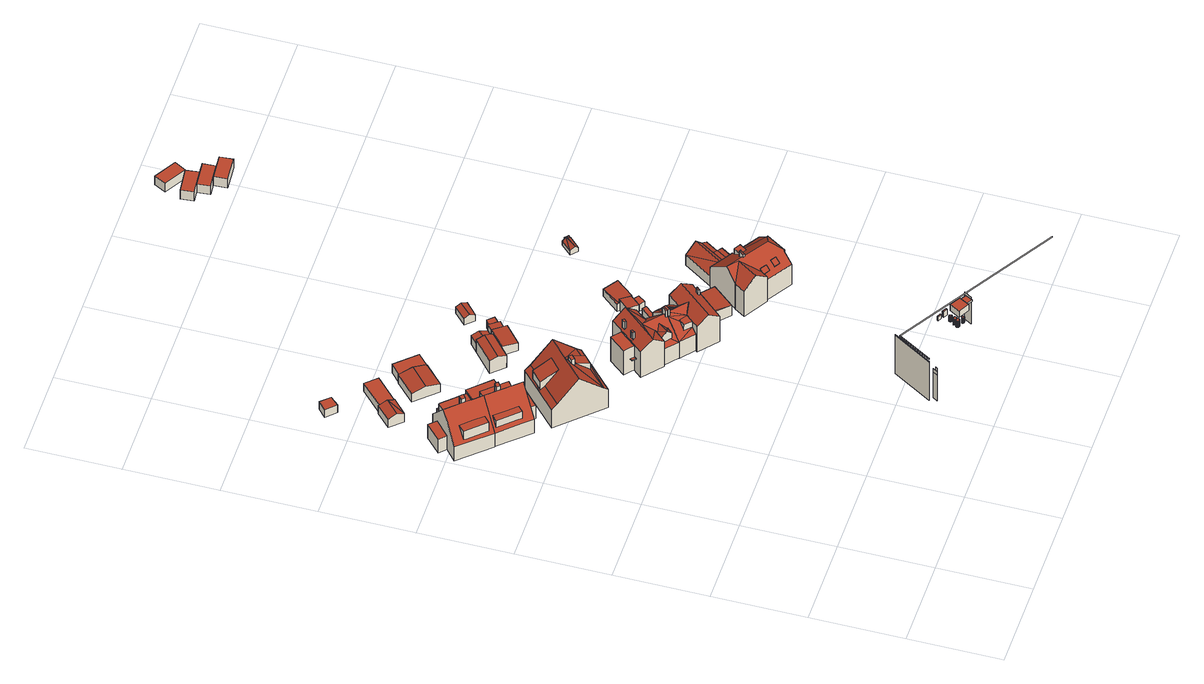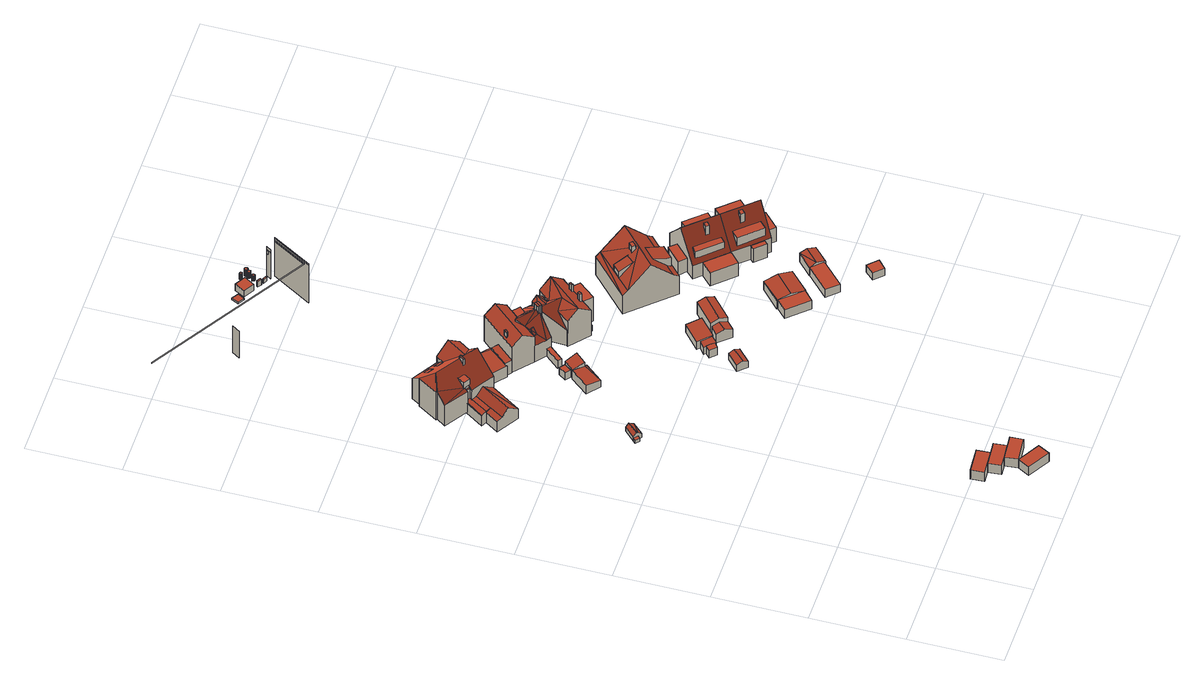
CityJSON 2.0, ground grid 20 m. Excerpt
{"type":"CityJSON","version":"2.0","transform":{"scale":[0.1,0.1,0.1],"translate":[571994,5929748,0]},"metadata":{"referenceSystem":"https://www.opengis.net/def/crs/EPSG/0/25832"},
"CityObjects":{
"building1":{"type":"Building","attributes":{"Grundfläche 2D":"99.806809","Grundhöhe NN":"0.826"},"children":["building1-1"],"geometry":[{"type":"Solid","lod":"3","boundaries":[[[[0,1,2,3,4]],[[5,6,7,8,9,10,11]],[[12,13,14,15,16,17],[18,0,4,3,19,20]],[[21,22,23,17,16],[24,25,26,6,5,11,10,27,28]],[[29,30,31,32]],[[33,34,35,36]],[[19,3,2]],[[1,0,18]],[[18,20,19,2,1]],[[27,10,9]],[[7,6,26]],[[9,8,7,26,25,24,28,27]],[[37,21,16,15,38,39]],[[34,40,41,23,22,21,37,42,35]],[[32,43,44,13,12,17,23,41,45,29]],[[15,14,13,44,38]],[[30,29,45,46]],[[31,30,46,47]],[[32,31,47,43]],[[36,35,42,48]],[[33,36,48,49]],[[34,33,49,40]],[[37,39,38,44,43,47,46,45,41,40,49,48,42]]]],"semantics":{"surfaces":[{"type":"RoofSurface"},{"type":"WallSurface"},{"type":"GroundSurface"}],"values":[[0,0,0,0,0,0,1,1,1,1,1,1,1,1,1,1,1,1,1,1,1,1,2]]}}]},
"building1-1":{"type":"BuildingInstallation","parents":["building1"],"geometry":[{"type":"MultiSurface","lod":"3","boundaries":[[[50,51,52,53]],[[53,52,54,55]],[[50,53,55,56]],[[51,50,56,57]],[[52,51,57,54]]],"semantics":{"surfaces":[{"type":"RoofSurface"},{"type":"WallSurface"}],"values":[0,1,1,1,1]}}]},
"building2":{"type":"Building","attributes":{"Grundfläche 2D":"112.976359","Grundhöhe NN":"0.881"},"children":["building2-1"],"geometry":[{"type":"Solid","lod":"3","boundaries":[[[[58,59,60,61,62]],[[63,64,65,66,67,68]],[[16,15,69,70,71,72],[73,74,58,62,61,75]],[[76,77,21,16,72],[78,79,80,64,63,68,67,81]],[[82,83,84,85]],[[86,87,88,77]],[[61,60,75]],[[59,58,74]],[[75,60,59,74,73]],[[67,66,81]],[[80,65,64]],[[80,79,78,81,66,65]],[[70,69,15,89,90]],[[85,91,92,76,72,71,70,90,93,82]],[[88,21,77,76,92,94,77]],[[15,16,21,88,95,96,89]],[[83,82,93,97]],[[84,83,97,98]],[[85,84,98,91]],[[86,77,94,99]],[[87,86,99,100]],[[88,87,100,95]],[[95,100,99,94,92,91,98,97,93,90,89,96]]]],"semantics":{"surfaces":[{"type":"RoofSurface"},{"type":"WallSurface"},{"type":"GroundSurface"}],"values":[[0,0,0,0,0,0,1,1,1,1,1,1,1,1,1,1,1,1,1,1,1,1,2]]}}]},
"building2-1":{"type":"BuildingInstallation","parents":["building2"],"geometry":[{"type":"MultiSurface","lod":"3","boundaries":[[[101,102,103,104]],[[104,103,105,106]],[[101,104,106,107]],[[102,101,107,108]],[[103,102,108,105]]],"semantics":{"surfaces":[{"type":"RoofSurface"},{"type":"WallSurface"}],"values":[0,1,1,1,1]}}]},
"building3":{"type":"Building","attributes":{"Grundfläche 2D":"6.714839","Grundhöhe NN":"0.057"},"geometry":[{"type":"Solid","lod":"3","boundaries":[[[[109,110,111,112]],[[113,114,112,111]],[[114,115,109,112]],[[115,116,110,109]],[[116,113,111,110]],[[116,115,114,113]]]],"semantics":{"surfaces":[{"type":"RoofSurface"},{"type":"WallSurface"},{"type":"GroundSurface"}],"values":[[0,1,1,1,1,2]]}}]},
"building4":{"type":"Building","attributes":{"Grundfläche 2D":"37.146139","Grundhöhe NN":"0.325"},"geometry":[{"type":"Solid","lod":"3","boundaries":[[[[117,118,119,120,121]],[[118,117,122]],[[123,118,122,124]],[[125,126,127,128]],[[121,120,129,130]],[[122,117,121,130,131]],[[124,122,131,132]],[[133,129,120,119,118,123,124,132,134,126,125]],[[127,126,134,135]],[[128,127,135,136]],[[125,128,136,133]],[[133,136,135,134,132,131,130,129]]]],"semantics":{"surfaces":[{"type":"RoofSurface"},{"type":"WallSurface"},{"type":"GroundSurface"}],"values":[[0,0,0,0,1,1,1,1,1,1,1,2]]}}]},
"building5":{"type":"Building","attributes":{"Grundfläche 2D":"512.091649","Grundhöhe NN":"1.151"},"children":["building5-1","building5-2","building5-3","building5-4","building5-5","building5-6","building5-7","building5-8"],"geometry":[{"type":"MultiSurface","lod":"3","boundaries":[[[137,138,139,140]],[[138,137,141,142]],[[143,144,145,146,147,148]],[[149,150,151,152]],[[150,149,153,154]],[[155,156,157,158]],[[158,159,160,155]],[[161,162,163,164]]],"semantics":{"surfaces":[{"type":"WallSurface"}],"values":[0,0,0,0,0,0,0,0]}}]},
"building5-1":{"type":"BuildingInstallation","parents":["building5"],"geometry":[{"type":"MultiSurface","lod":"3","boundaries":[[[165,166,167,168,169,170,171,172,173,174,175,176,177,178,179,180,181,182,183,184,185,186,187,188,189,190]],[[191,192,184,183]],[[193,194,181,180]],[[194,195,182,181]],[[195,191,183,182]],[[192,196,185,184]],[[196,197,186,185]],[[197,198,187,186]],[[198,199,188,187]],[[199,200,189,188]],[[200,201,190,189]],[[201,202,165,190]],[[202,203,166,165]],[[203,204,167,166]],[[204,205,168,167]],[[205,206,169,168]],[[206,207,170,169]],[[207,208,171,170]],[[208,209,172,171]],[[209,210,173,172]],[[210,211,174,173]],[[211,212,175,174]],[[212,213,176,175]],[[213,214,177,176]],[[214,215,178,177]],[[215,216,179,178]],[[216,193,180,179]]],"semantics":{"surfaces":[{"type":"RoofSurface"},{"type":"WallSurface"}],"values":[0,1,1,1,1,1,1,1,1,1,1,1,1,1,1,1,1,1,1,1,1,1,1,1,1,1,1]}}]},
"building5-2":{"type":"BuildingInstallation","parents":["building5"],"geometry":[{"type":"MultiSurface","lod":"3","boundaries":[[[217,218,219,220,221,222,223,224,225,226,227,228,229,230,231,232,233,234,235,236,237,238,239,240,241,242]],[[243,244,230,229]],[[244,245,231,230]],[[245,246,232,231]],[[247,243,229,228]],[[246,248,233,232]],[[248,249,234,233]],[[249,250,235,234]],[[250,251,236,235]],[[251,252,237,236]],[[252,253,238,237]],[[253,254,239,238]],[[254,255,240,239]],[[255,256,241,240]],[[256,257,242,241]],[[257,258,217,242]],[[258,259,218,217]],[[259,260,219,218]],[[260,261,220,219]],[[261,262,221,220]],[[262,263,222,221]],[[263,264,223,222]],[[264,265,224,223]],[[265,266,225,224]],[[266,267,226,225]],[[267,268,227,226]],[[268,247,228,227]]],"semantics":{"surfaces":[{"type":"RoofSurface"},{"type":"WallSurface"}],"values":[0,1,1,1,1,1,1,1,1,1,1,1,1,1,1,1,1,1,1,1,1,1,1,1,1,1,1]}}]},
"building5-3":{"type":"BuildingInstallation","parents":["building5"],"geometry":[{"type":"MultiSurface","lod":"3","boundaries":[[[269,270,271,272,273,274,275,276,277,278,279,280,281,282,283,284,285,286,287]],[[288,289,287,286]],[[290,291,284,283]],[[291,292,285,284]],[[292,288,286,285]],[[289,293,269,287]],[[293,294,270,269]],[[294,295,271,270]],[[295,296,272,271]],[[296,297,273,272]],[[297,298,274,273]],[[298,299,275,274]],[[299,300,276,275]],[[300,301,277,276]],[[301,302,278,277]],[[302,303,279,278]],[[303,304,280,279]],[[304,305,281,280]],[[305,306,282,281]],[[306,290,283,282]]],"semantics":{"surfaces":[{"type":"RoofSurface"},{"type":"WallSurface"}],"values":[0,1,1,1,1,1,1,1,1,1,1,1,1,1,1,1,1,1,1,1]}}]},
"building5-4":{"type":"BuildingInstallation","parents":["building5"],"geometry":[{"type":"MultiSurface","lod":"3","boundaries":[[[307,308,309,310,311,312,313,314,315,316,317,318,319,320,321,322,323,324,325,326,327,328,329]],[[330,331,310,309]],[[331,332,311,310]],[[333,330,309,308]],[[332,334,312,311]],[[334,335,313,312]],[[335,336,314,313]],[[336,337,315,314]],[[337,338,316,315]],[[339,340,318,317]],[[338,339,317,316]],[[340,341,319,318]],[[341,342,320,319]],[[342,343,321,320]],[[343,344,322,321]],[[344,345,323,322]],[[345,346,324,323]],[[346,347,325,324]],[[347,348,326,325]],[[348,349,327,326]],[[349,350,328,327]],[[350,351,329,328]],[[351,352,307,329]],[[352,333,308,307]]],"semantics":{"surfaces":[{"type":"RoofSurface"},{"type":"WallSurface"}],"values":[0,1,1,1,1,1,1,1,1,1,1,1,1,1,1,1,1,1,1,1,1,1,1,1]}}]},
"building5-5":{"type":"BuildingInstallation","parents":["building5"],"geometry":[{"type":"MultiSurface","lod":"3","boundaries":[[[353,354,355,356]],[[355,354,357,358]],[[356,355,358,359]],[[360,353,356,359]],[[354,353,360,357]]],"semantics":{"surfaces":[{"type":"RoofSurface"},{"type":"WallSurface"}],"values":[0,1,1,1,1]}}]},
"building5-6":{"type":"BuildingInstallation","parents":["building5"],"geometry":[{"type":"MultiSurface","lod":"3","boundaries":[[[361,362,363,364]],[[365,362,361,366]],[[363,362,365,367]],[[364,363,367,368]],[[361,364,368,366]]],"semantics":{"surfaces":[{"type":"RoofSurface"},{"type":"WallSurface"}],"values":[0,1,1,1,1]}}]},
"building5-7":{"type":"BuildingInstallation","parents":["building5"],"geometry":[{"type":"MultiSurface","lod":"3","boundaries":[[[369,370,371,372]],[[370,369,373,374]],[[374,375,371,370]],[[375,376,372,371]],[[376,373,369,372]]],"semantics":{"surfaces":[{"type":"RoofSurface"},{"type":"WallSurface"}],"values":[0,1,1,1,1]}}]},
"building5-8":{"type":"BuildingInstallation","parents":["building5"],"geometry":[{"type":"MultiSurface","lod":"3","boundaries":[[[377,378,379,380]],[[381,382,378,377]],[[382,383,379,378]],[[380,379,383,384]],[[384,381,377,380]]],"semantics":{"surfaces":[{"type":"RoofSurface"},{"type":"WallSurface"}],"values":[0,1,1,1,1]}}]},
"building6":{"type":"Building","attributes":{"Grundfläche 2D":"146.552649","Grundhöhe NN":"0.390"},"children":["building6-1","building6-2"],"geometry":[{"type":"Solid","lod":"3","boundaries":[[[[385,386,387,388,389,390,391]],[[392,393,394,395,396,397]],[[396,395,398,399,400,401,402]],[[386,385,391,393,392,403,404,405,401,400,406]],[[407,408,404,403,409]],[[410,411,409]],[[408,407,409,411,404]],[[405,404,411]],[[412,410,409]],[[391,390,394,393]],[[399,398,389,388,387,386,406,400]],[[394,390,389,398,395]],[[412,409,403,392,397,413,414]],[[410,412,414,415]],[[402,401,405,411,410,415,416]],[[397,396,402,416,413]],[[416,415,414,413]]]],"semantics":{"surfaces":[{"type":"RoofSurface"},{"type":"WallSurface"},{"type":"GroundSurface"}],"values":[[0,0,0,0,0,0,0,0,0,1,1,1,1,1,1,1,2]]}}]},
"building6-1":{"type":"BuildingInstallation","parents":["building6"],"geometry":[{"type":"MultiSurface","lod":"3","boundaries":[[[417,418,419,420,421]],[[422,419,418,423,408]],[[407,424,420,419,422]],[[424,425,426,417,421,420]],[[426,423,418,417]]],"semantics":{"surfaces":[{"type":"RoofSurface"},{"type":"WallSurface"}],"values":[0,1,1,1,1]}}]},
"building6-2":{"type":"BuildingInstallation","parents":["building6"],"geometry":[{"type":"MultiSurface","lod":"3","boundaries":[[[427,428,429,430,431,432]],[[430,433,431]],[[428,434,429]],[[430,429,434,433]]],"semantics":{"surfaces":[{"type":"RoofSurface"},{"type":"WallSurface"}],"values":[0,1,1,1]}}]},
"building7":{"type":"Building","attributes":{"Grundfläche 2D":"54.906309","Grundhöhe NN":"0.545"},"geometry":[{"type":"Solid","lod":"3","boundaries":[[[[435,436,437,438,439,440]],[[439,441,442,440]],[[443,442,441]],[[444,445,436,435,446,442]],[[438,437,447,448]],[[441,439,438,448,449]],[[443,441,449,450]],[[440,442,446,435]],[[443,450,451,442]],[[436,452,447,437]],[[444,442,451,453]],[[445,444,453,454]],[[445,454,452,436]],[[454,453,451,450,449,448,447,452]]]],"semantics":{"surfaces":[{"type":"RoofSurface"},{"type":"WallSurface"},{"type":"GroundSurface"}],"values":[[0,0,0,0,1,1,1,1,1,1,1,1,1,2]]}}]},
"building8":{"type":"Building","attributes":{"Grundfläche 2D":"94.786715","Grundhöhe NN":"0.494"},"children":["building8-1","building8-2","building8-3","building8-4","building8-5"],"geometry":[{"type":"Solid","lod":"3","boundaries":[[[[455,456,457,458,459,460]],[[461,462,463,464,458,457,456,465]],[[461,465,466,463,462]],[[467,468,469,470,471]],[[467,472,473,465]],[[465,456,467]],[[456,468,467]],[[455,468,456]],[[474,468,455]],[[475,476,477,478,479]],[[480,481,482,483,484]],[[485,483,482,479,478,486]],[[484,483,485,487]],[[484,487,488,489,490,491,481,480]],[[463,466,492,493]],[[494,458,464,463,493,495]],[[496,460,459,458,494,495]],[[476,475,479,482,481,491,490,489,497,471,470,469,498,499]],[[472,467,471,497,500]],[[465,473,472,500,492,466]],[[474,455,460,496,501]],[[498,469,468,474,501]],[[477,476,499,502]],[[478,477,502,486]],[[502,499,498,501,496,495,493,492,500,497,489,488,487,485,486]]]],"semantics":{"surfaces":[{"type":"RoofSurface"},{"type":"WallSurface"},{"type":"GroundSurface"}],"values":[[0,0,0,0,0,0,0,0,0,0,0,1,1,1,1,1,1,1,1,1,1,1,1,1,2]]}}]},
"building8-1":{"type":"BuildingInstallation","parents":["building8"],"geometry":[{"type":"MultiSurface","lod":"3","boundaries":[[[503,504,505,506]],[[503,507,508,504]],[[461,509,503,506,510,511]],[[503,509,512,513]],[[513,512,514]],[[513,514,462,515,507,503]],[[508,507,515]]],"semantics":{"surfaces":[{"type":"RoofSurface"},{"type":"WallSurface"}],"values":[0,0,0,0,1,1,1]}}]},
"building8-2":{"type":"BuildingInstallation","parents":["building8"],"geometry":[{"type":"MultiSurface","lod":"3","boundaries":[[[516,517,518,519,520,521,522]],[[464,458,494,523,520,519,518]],[[521,524,525,459,457,526,517,516,522]],[[526,464,518,517]],[[523,524,521,520]]],"semantics":{"surfaces":[{"type":"RoofSurface"},{"type":"WallSurface"}],"values":[0,1,1,1,1]}}]},
"building8-3":{"type":"BuildingInstallation","parents":["building8"],"geometry":[{"type":"MultiSurface","lod":"3","boundaries":[[[527,528,529,530]],[[531,532,530,529]],[[532,533,527,530]],[[528,527,533,534]],[[529,528,534,531]]],"semantics":{"surfaces":[{"type":"RoofSurface"},{"type":"WallSurface"}],"values":[0,1,1,1,1]}}]},
"building8-4":{"type":"BuildingInstallation","parents":["building8"],"geometry":[{"type":"MultiSurface","lod":"3","boundaries":[[[535,536,537,538,539]],[[537,536,540,541]],[[538,537,541,542]],[[543,535,539,538,542,544]],[[536,535,543,540]]],"semantics":{"surfaces":[{"type":"RoofSurface"},{"type":"WallSurface"}],"values":[0,1,1,1,1]}}]},
"building8-5":{"type":"BuildingInstallation","parents":["building8"],"geometry":[{"type":"MultiSurface","lod":"3","boundaries":[[[545,491,546,547]],[[545,548,490,491]],[[546,491,490,549]],[[547,546,549,550]],[[550,548,545,547]],[[548,550,549,490]]],"semantics":{"surfaces":[{"type":"RoofSurface"},{"type":"WallSurface"},{"type":"OuterCeilingSurface"}],"values":[0,1,1,1,1,2]}}]},
"building9":{"type":"Building","attributes":{"Grundfläche 2D":"30.945279","Grundhöhe NN":"0.507"},"geometry":[{"type":"Solid","lod":"3","boundaries":[[[[551,552,553,554,555]],[[555,556,557,558,551]],[[559,560,561,562]],[[563,559,562,564]],[[553,552,565,566]],[[561,567,568,557,556,555,554,553,566,569,564,562]],[[558,557,568,570]],[[565,552,551,558,570]],[[563,564,569,571]],[[560,559,563,571,572]],[[561,560,572,567]],[[568,567,572,571,569,566,565,570]]]],"semantics":{"surfaces":[{"type":"RoofSurface"},{"type":"WallSurface"},{"type":"GroundSurface"}],"values":[[0,0,0,0,1,1,1,1,1,1,1,2]]}}]},
"building10":{"type":"Building","attributes":{"Grundfläche 2D":"24.597285","Grundhöhe NN":"0.397"},"geometry":[{"type":"Solid","lod":"3","boundaries":[[[[573,574,575,576,577,578]],[[579,580,581,582,583,584]],[[585,586,587,581,588]],[[578,577,589,590]],[[573,578,590,591]],[[583,592,593,576,575,574,573,591,594,584]],[[577,576,593,589]],[[579,584,594,595]],[[579,595,596,580]],[[582,581,587,597,598]],[[583,582,598,592]],[[588,580,596,599,585]],[[586,585,599,600]],[[587,586,600,597]],[[580,588,581]],[[598,597,600,599,596,595,594,591,590,589,593,592]]]],"semantics":{"surfaces":[{"type":"RoofSurface"},{"type":"WallSurface"},{"type":"GroundSurface"}],"values":[[0,0,0,1,1,1,1,1,1,1,1,1,1,1,1,2]]}}]},
"building11":{"type":"Building","attributes":{"Grundfläche 2D":"128.061339","Grundhöhe NN":"0.363"},"children":["building11-1","building11-2","building11-3","building11-4"],"geometry":[{"type":"Solid","lod":"3","boundaries":[[[[601,602,603,604,605]],[[606,607,603]],[[605,604,603,607,601]],[[458,608,607]],[[601,607,608]],[[464,608,458]],[[464,609,610,611]],[[612,464,611,610]],[[612,608,464]],[[613,610,609]],[[612,614,608]],[[608,614,601]],[[601,615,612,616,617,618,619,620,621]],[[620,619,622,623,624]],[[625,626,627,628,629,630,631,632,633]],[[634,635,636,637]],[[638,639,640]],[[641,642,643,639,638]],[[644,641,645]],[[642,641,644]],[[635,646,647,606,603,602,648,649,636]],[[609,464,458,607,606,647,650]],[[613,609,650,651]],[[615,614,612]],[[615,601,614]],[[648,602,621]],[[602,601,621]],[[651,652,618,617,616,612,610,613]],[[622,619,618,652,653]],[[632,631,630,624,623,622,653,654,633]],[[620,624,630,655,648,621]],[[626,625,633,654,656,645,641]],[[626,641,638,627]],[[657,629,628,627,638,640,658]],[[629,657,655,630]],[[637,636,649,659]],[[634,637,659,660]],[[635,634,660,646]],[[640,639,661,658]],[[644,645,656,662]],[[642,644,662,663]],[[643,642,663,664]],[[639,643,664,661]],[[648,655,657,658,661,664,663,662,656,654,653,652,651,650,647,646,660,659,649]]]],"semantics":{"surfaces":[{"type":"RoofSurface"},{"type":"WallSurface"},{"type":"GroundSurface"}],"values":[[0,0,0,0,0,0,0,0,0,0,0,0,0,0,0,0,0,0,0,0,1,1,1,1,1,1,1,1,1,1,1,1,1,1,1,1,1,1,1,1,1,1,1,2]]}}]},
"building11-1":{"type":"BuildingInstallation","parents":["building11"],"geometry":[{"type":"MultiSurface","lod":"3","boundaries":[[[665,666,667]],[[668,667,669]],[[665,667,668]],[[668,669,670]],[[671,672,666,665]],[[673,674,670,669]],[[672,605,673,669,667,666]],[[674,604,671,665,668,670]]],"semantics":{"surfaces":[{"type":"RoofSurface"},{"type":"WallSurface"}],"values":[0,0,0,0,1,1,1,1]}}]},
"building11-2":{"type":"BuildingInstallation","parents":["building11"],"geometry":[{"type":"MultiSurface","lod":"3","boundaries":[[[612,675,676,616]],[[612,616,610]],[[676,675,611,677]],[[677,610,616,676]]],"semantics":{"surfaces":[{"type":"RoofSurface"},{"type":"WallSurface"}],"values":[0,1,1,1]}}]},
"building11-3":{"type":"BuildingInstallation","parents":["building11"],"geometry":[{"type":"MultiSurface","lod":"3","boundaries":[[[678,679,520,518,680,681]],[[607,458,464,518,520]],[[464,682,680,518]],[[682,608,681,680]],[[678,681,608,683]],[[683,684,607,520,679,678]]],"semantics":{"surfaces":[{"type":"RoofSurface"},{"type":"WallSurface"}],"values":[0,1,1,1,1,1]}}]},
"building11-4":{"type":"BuildingInstallation","parents":["building11"],"geometry":[{"type":"MultiSurface","lod":"3","boundaries":[[[685,686,687,688]],[[688,687,689,690]],[[685,688,690,691]],[[686,685,691,692]],[[687,686,692,689]]],"semantics":{"surfaces":[{"type":"RoofSurface"},{"type":"WallSurface"}],"values":[0,1,1,1,1]}}]},
"building12":{"type":"Building","attributes":{"Grundfläche 2D":"9.034977","Grundhöhe NN":"0.657"},"geometry":[{"type":"Solid","lod":"3","boundaries":[[[[693,694,695,696]],[[697,694,693,698]],[[696,695,699,700]],[[698,693,696,700,701]],[[697,698,701,702]],[[699,695,694,697,702]],[[700,699,702,701]]]],"semantics":{"surfaces":[{"type":"RoofSurface"},{"type":"WallSurface"},{"type":"GroundSurface"}],"values":[[0,0,1,1,1,1,2]]}}]},
"building13":{"type":"Building","attributes":{"Grundfläche 2D":"2.618849","Grundhöhe NN":"0.338"},"geometry":[{"type":"Solid","lod":"3","boundaries":[[[[703,704,705,706,707]],[[708,709,705,704]],[[709,710,706,705]],[[710,711,707,706]],[[707,711,712,708,704,703]],[[710,709,708,712,711]]]],"semantics":{"surfaces":[{"type":"RoofSurface"},{"type":"WallSurface"},{"type":"GroundSurface"}],"values":[[0,1,1,1,1,2]]}}]},
"building14":{"type":"Building","attributes":{"Grundfläche 2D":"24.663260","Grundhöhe NN":"0.305"},"geometry":[{"type":"Solid","lod":"3","boundaries":[[[[713,714,715,716,717,718]],[[719,720,721,722]],[[720,719,723]],[[724,723,725]],[[720,723,724]],[[726,714,713,718,727,728]],[[714,726,729,720,715]],[[715,720,724,716]],[[724,730,716]],[[717,716,730,731]],[[718,717,731,727]],[[722,721,732,733]],[[719,722,733,734]],[[735,725,723,719,734,736]],[[724,725,735,730]],[[721,720,729,732]],[[729,726,728,727,731,730,735,736,734,733,732]]]],"semantics":{"surfaces":[{"type":"RoofSurface"},{"type":"WallSurface"},{"type":"GroundSurface"}],"values":[[0,0,0,0,0,1,1,1,1,1,1,1,1,1,1,1,2]]}}]},
"building15":{"type":"Building","attributes":{"Grundfläche 2D":"127.668455","Grundhöhe NN":"0.275"},"children":["building15-1","building15-2","building15-3","building15-4"],"geometry":[{"type":"Solid","lod":"3","boundaries":[[[[737,738,739]],[[738,737,740,741,742]],[[743,744,745,738,742]],[[746,747,748,749,739,738,745,750,751,752]],[[753,747,746]],[[754,747,753]],[[755,754,756,757]],[[756,758,759,760,757]],[[754,755,757,761,762,763,764,765,739,749,748,747]],[[766,767,768,769]],[[745,744,750]],[[737,739,765,770,771]],[[740,737,771,772]],[[741,740,772,773]],[[743,742,741,773,774]],[[750,744,743,774,775]],[[751,750,775,776]],[[752,751,776,777]],[[753,746,778,779]],[[746,752,777,778]],[[754,753,779,780]],[[756,754,780,781]],[[782,759,758,756,781,783]],[[766,757,760,759,782,784,767]],[[757,766,769,761]],[[785,763,762,761,769,768,786]],[[765,764,763,785,770]],[[768,767,784,786]],[[783,781,780,779,778,777,776,775,774,773,772,771,770,785,786,784,782]]]],"semantics":{"surfaces":[{"type":"RoofSurface"},{"type":"WallSurface"},{"type":"GroundSurface"}],"values":[[0,0,0,0,0,0,0,0,0,0,1,1,1,1,1,1,1,1,1,1,1,1,1,1,1,1,1,1,2]]}}]},
"building15-1":{"type":"BuildingInstallation","parents":["building15"],"geometry":[{"type":"MultiSurface","lod":"3","boundaries":[[[787,788,789,790,791,792]],[[788,787,793,794]],[[755,795,790,789,796]],[[795,757,761,793,787,792,791,790]]],"semantics":{"surfaces":[{"type":"RoofSurface"},{"type":"WallSurface"}],"values":[0,1,1,1]}}]},
"building15-2":{"type":"BuildingInstallation","parents":["building15"],"geometry":[{"type":"MultiSurface","lod":"3","boundaries":[[[797,798,799,800,801,802]],[[797,802,801,803,804,805]],[[805,806,798,797]],[[799,798,806,807]],[[803,801,800,799,807,808]]],"semantics":{"surfaces":[{"type":"RoofSurface"},{"type":"WallSurface"}],"values":[0,1,1,1,1]}}]},
"building15-3":{"type":"BuildingInstallation","parents":["building15"],"geometry":[{"type":"MultiSurface","lod":"3","boundaries":[[[809,810,811,812,813,814]],[[815,748,816,817,812,811,810,809]],[[817,818,813,812]],[[813,818,749,819,814]],[[809,814,819,815]]],"semantics":{"surfaces":[{"type":"RoofSurface"},{"type":"WallSurface"}],"values":[0,1,1,1,1]}}]},
"building15-4":{"type":"BuildingInstallation","parents":["building15"],"geometry":[{"type":"MultiSurface","lod":"3","boundaries":[[[820,821,822,823]],[[824,825,823,822]],[[823,825,826,820]],[[826,827,821,820]],[[822,821,827,824]]],"semantics":{"surfaces":[{"type":"RoofSurface"},{"type":"WallSurface"}],"values":[0,1,1,1,1]}}]},
"building16":{"type":"Building","attributes":{"Grundfläche 2D":"48.466928","Grundhöhe NN":"0.222"},"geometry":[{"type":"Solid","lod":"3","boundaries":[[[[828,829,830]],[[831,829,828,832,833,834]],[[835,836,837,838]],[[836,835,839,840,841]],[[842,840,839]],[[843,840,842]],[[841,833,832,836]],[[836,832,837]],[[828,830,844,845]],[[837,832,828,845,846]],[[838,837,846,847]],[[842,839,835,838,847,848]],[[843,842,848,849]],[[833,841,840,843,849,850]],[[834,833,850,851]],[[831,834,851,852]],[[830,829,853,844]],[[829,831,852,853]],[[853,852,851,850,849,848,847,846,845,844]]]],"semantics":{"surfaces":[{"type":"RoofSurface"},{"type":"WallSurface"},{"type":"GroundSurface"}],"values":[[0,0,0,0,0,0,0,1,1,1,1,1,1,1,1,1,1,1,2]]}}]},
"building17":{"type":"Building","attributes":{"Grundfläche 2D":"5.732139","Grundhöhe NN":"0.367"},"geometry":[{"type":"Solid","lod":"3","boundaries":[[[[854,855,856]],[[857,855,854]],[[858,859,856,860]],[[854,856,859]],[[860,856,855,861,862]],[[858,860,862,863]],[[857,854,859,858,863,864]],[[855,857,864,861]],[[862,861,864,863]]]],"semantics":{"surfaces":[{"type":"RoofSurface"},{"type":"WallSurface"},{"type":"GroundSurface"}],"values":[[0,0,0,0,1,1,1,1,2]]}}]},
"building18":{"type":"Building","attributes":{"Grundfläche 2D":"0.970697","Grundhöhe NN":"0.422"},"geometry":[{"type":"Solid","lod":"3","boundaries":[[[[865,866,867,868]],[[866,865,869,863]],[[867,866,863,870]],[[868,867,870,871]],[[865,868,871,869]],[[863,869,871,870]]]],"semantics":{"surfaces":[{"type":"RoofSurface"},{"type":"WallSurface"},{"type":"GroundSurface"}],"values":[[0,1,1,1,1,2]]}}]},
"building19":{"type":"Building","attributes":{"Grundfläche 2D":"15.688276","Grundhöhe NN":"5.435"},"geometry":[{"type":"Solid","lod":"3","boundaries":[[[[872,873,874,875]],[[873,872,876,877]],[[874,873,877,878]],[[875,874,878,879]],[[872,875,879,876]],[[877,876,879,878]]]],"semantics":{"surfaces":[{"type":"RoofSurface"},{"type":"WallSurface"},{"type":"GroundSurface"}],"values":[[0,1,1,1,1,2]]}}]},
"building20":{"type":"Building","attributes":{"Grundfläche 2D":"15.539084","Grundhöhe NN":"5.419"},"geometry":[{"type":"Solid","lod":"3","boundaries":[[[[880,881,882,883,875,884]],[[883,885,879,886,884,875]],[[886,887,880,884]],[[887,888,889,882,881,880]],[[889,885,883,882]],[[885,889,888,887,886,879]]]],"semantics":{"surfaces":[{"type":"RoofSurface"},{"type":"WallSurface"},{"type":"GroundSurface"}],"values":[[0,1,1,1,1,2]]}}]},
"building21":{"type":"Building","attributes":{"Grundfläche 2D":"15.474020","Grundhöhe NN":"5.515"},"geometry":[{"type":"Solid","lod":"3","boundaries":[[[[890,891,892,893]],[[894,895,893,892]],[[895,896,890,893]],[[896,897,891,890]],[[897,894,892,891]],[[897,896,895,894]]]],"semantics":{"surfaces":[{"type":"RoofSurface"},{"type":"WallSurface"},{"type":"GroundSurface"}],"values":[[0,1,1,1,1,2]]}}]},
"building22":{"type":"Building","attributes":{"Grundfläche 2D":"16.022248","Grundhöhe NN":"5.419"},"geometry":[{"type":"Solid","lod":"3","boundaries":[[[[898,881,899,900]],[[881,898,901,888]],[[899,881,888,902]],[[900,899,902,903]],[[898,900,903,901]],[[888,901,903,902]]]],"semantics":{"surfaces":[{"type":"RoofSurface"},{"type":"WallSurface"},{"type":"GroundSurface"}],"values":[[0,1,1,1,1,2]]}}]}
},
"vertices":[
[35,982,76],[22,969,76],[59,929,76],[73,941,76],[57,959,76],[103,985,76],[108,980,76],[122,993,76],[83,1035,76],[80,1037,76],[67,1024,76],[75,1016,76],[28,1005,88],[3,983,47],[18,966,47],[62,918,46],[98,951,107],[39,1016,107],[22,969,53],[59,929,53],[26,964,53],[136,985,47],[108,1016,47],[77,1049,47],[100,1016,53],[107,1009,53],[122,993,53],[80,1037,54],[83,1035,54],[61,1035,47],[47,1050,47],[14,1019,47],[28,1005,47],[94,1046,46],[87,1039,46],[108,1016,46],[115,1023,46],[136,985,8],[62,918,8],[98,951,8],[87,1039,8],[77,1049,8],[108,1016,8],[28,1005,8],[3,983,8],[61,1035,8],[47,1050,8],[14,1019,8],[115,1023,8],[94,1046,8],
[83,996,108],[75,989,108],[80,983,108],[89,990,108],[80,983,98],[89,990,84],[83,996,84],[75,989,97],
[82,928,73],[71,917,73],[109,876,73],[121,886,73],[102,906,73],[168,917,73],[170,916,73],[180,925,73],[138,971,73],[128,962,73],[143,944,73],[105,871,46],[120,854,46],[144,877,87],[156,888,107],[104,882,54],[71,917,54],[109,876,54],[193,923,46],[178,939,46],[166,941,56],[174,932,56],[180,925,56],[138,971,56],[144,877,46],[157,863,46],[191,893,46],[176,907,46],[201,961,46],[159,1006,46],[136,985,46],[62,918,9],[120,854,9],[176,907,9],[193,923,9],[144,877,9],[178,939,9],[136,985,9],[98,951,9],[157,863,9],[191,893,9],[201,961,9],[159,1006,9],
[135,940,108],[127,933,108],[132,927,108],[140,934,108],[132,927,97],[140,934,84],[135,940,84],[127,933,97],
[69,1278,21],[50,1261,21],[70,1241,21],[87,1259,21],[70,1241,1],[87,1259,1],[69,1278,1],[50,1261,1],
[70,1120,32],[101,1149,32],[89,1161,27],[88,1163,26],[57,1134,26],[81,1108,26],[112,1138,26],[113,1137,26],[89,1161,25],[112,1138,25],[160,1184,25],[138,1208,25],[88,1163,3],[57,1134,3],[81,1108,3],[113,1137,3],[89,1161,3],[112,1138,3],[160,1184,3],[138,1208,3],
[425,123,85],[432,133,85],[432,133,12],[425,123,12],[425,123,94],[432,133,94],[434,126,85],[437,129,85],[437,130,85],[437,130,94],[437,129,94],[434,126,94],[422,139,119],[473,223,119],[473,223,12],[422,139,12],[422,139,122],[473,223,122],[474,214,122],[430,141,122],[430,141,119],[474,214,119],[816,6,119],[816,6,122],[644,119,87],[654,136,87],[654,136,12],[644,119,12],
[534,117,136],[533,117,136],[532,117,136],[531,117,136],[530,116,136],[530,115,136],[529,115,136],[529,114,136],[529,113,136],[530,112,136],[530,111,136],[531,111,136],[531,110,136],[532,110,136],[533,110,136],[534,110,136],[535,110,136],[535,111,136],[536,111,136],[536,112,136],[537,113,136],[537,114,136],[537,115,136],[536,115,136],[536,116,136],[535,117,136],[536,111,119],[536,112,119],[534,110,119],[535,110,119],[535,111,119],[537,113,119],[537,114,119],[537,115,119],[536,115,119],[536,116,119],[535,117,119],[534,117,119],[533,117,119],[532,117,119],[531,117,119],[530,116,119],[530,115,119],[529,115,119],[529,114,119],[529,113,119],[530,112,119],[530,111,119],[531,111,119],[531,110,119],[532,110,119],[533,110,119],
[534,121,135],[534,120,135],[534,119,135],[535,118,135],[536,118,135],[536,117,135],[537,117,135],[538,117,135],[539,117,135],[539,118,135],[540,118,135],[540,119,135],[541,120,135],[541,121,135],[541,122,135],[540,122,135],[540,123,135],[539,123,135],[539,124,135],[538,124,135],[537,124,135],[536,124,135],[535,124,135],[535,123,135],[534,123,135],[534,122,135],[541,120,119],[541,121,119],[541,122,119],[540,122,119],[540,119,119],[540,123,119],[539,123,119],[539,124,119],[538,124,119],[537,124,119],[536,124,119],[535,124,119],[535,123,119],[534,123,119],[534,122,119],[534,121,119],[534,120,119],[534,119,119],[535,118,119],[536,118,119],[536,117,119],[537,117,119],[538,117,119],[539,117,119],[539,118,119],[540,118,119],
[548,107,134],[548,108,134],[547,108,134],[547,109,134],[546,109,134],[545,109,134],[544,109,134],[543,109,134],[543,108,134],[543,107,134],[543,106,134],[543,105,134],[544,104,134],[545,104,134],[546,104,134],[547,104,134],[547,105,134],[548,105,134],[548,106,134],[548,105,119],[548,106,119],[546,104,119],[547,104,119],[547,105,119],[548,107,119],[548,108,119],[547,108,119],[547,109,119],[546,109,119],[545,109,119],[544,109,119],[543,109,119],[543,108,119],[543,107,119],[543,106,119],[543,105,119],[544,104,119],[545,104,119],
[543,128,133],[544,128,133],[544,129,133],[545,129,133],[545,130,133],[545,131,133],[545,132,133],[545,133,133],[544,133,133],[544,134,133],[543,134,133],[542,134,133],[541,134,133],[541,133,133],[540,133,133],[540,132,133],[539,131,133],[539,130,133],[540,130,133],[540,129,133],[541,129,133],[541,128,133],[542,128,133],[544,129,119],[545,129,119],[545,130,119],[544,128,119],[545,131,119],[545,132,119],[545,133,119],[544,133,119],[544,134,119],[543,134,119],[542,134,119],[541,134,119],[541,133,119],[540,133,119],[540,132,119],[539,131,119],[539,130,119],[540,130,119],[540,129,119],[541,129,119],[541,128,119],[542,128,119],[543,128,119],
[545,153,129],[537,157,129],[535,154,129],[543,150,129],[537,157,119],[535,154,119],[543,150,119],[545,153,119],
[550,150,134],[548,147,134],[556,142,134],[558,145,134],[548,147,119],[550,150,119],[556,142,119],[558,145,119],
[569,140,136],[556,118,136],[579,105,136],[591,127,136],[569,140,119],[556,118,119],[579,105,119],[591,127,119],
[599,129,123],[591,115,123],[605,106,123],[613,121,123],[599,129,119],[591,115,119],[605,106,119],[613,121,119],
[237,851,96],[243,857,96],[222,879,84],[218,883,82],[215,886,80],[190,863,80],[217,834,96],[156,818,64],[197,856,64],[190,863,57],[201,873,57],[188,865,55],[147,827,55],[215,886,57],[218,883,60],[222,879,64],[243,899,64],[234,908,55],[188,783,114],[233,825,114],[276,863,114],[238,862,89],[232,809,104],[232,815,108],[225,744,64],[318,818,55],[311,826,64],[231,737,55],[147,827,4],[231,737,4],[318,818,4],[234,908,4],
[243,814,118],[238,820,118],[229,812,118],[234,806,118],[240,812,118],[229,812,108],[238,820,108],[234,806,101],[240,812,100],[243,814,100],
[247,809,94],[245,807,94],[265,784,81],[282,799,81],[261,823,95],[259,821,94],[282,799,65],[265,784,65],
[179,1147,29],[178,1148,29],[177,1149,28],[134,1109,28],[155,1086,35],[198,1126,35],[176,1063,28],[218,1104,29],[219,1102,28],[240,1125,29],[200,1168,29],[198,1126,29],[177,1149,5],[134,1109,5],[176,1063,5],[219,1102,5],[218,1104,5],[178,1148,5],[240,1125,5],[200,1168,5],
[413,714,76],[388,714,90],[427,681,90],[430,679,90],[430,685,85],[432,738,49],[392,685,73],[396,658,58],[399,642,49],[426,674,85],[391,689,76],[371,666,49],[347,680,98],[414,757,98],[392,776,76],[354,730,76],[327,699,76],[368,663,76],[371,666,76],[434,740,76],[375,755,25],[387,769,21],[380,774,21],[366,757,26],[372,752,26],[335,724,73],[342,717,73],[372,752,73],[353,768,73],[324,733,73],[353,768,5],[366,757,5],[324,733,5],[335,724,5],[342,717,5],[342,717,41],[342,717,43],[371,666,5],[399,642,5],[430,679,6],[430,679,5],[432,738,5],[327,699,5],[392,776,5],[387,769,5],[368,663,5],[434,740,5],[380,774,5],
[389,664,83],[409,672,73],[407,682,80],[407,687,83],[398,657,72],[409,670,72],[391,685,73],[404,687,81],[397,686,76],[390,685,72],[379,672,72],[379,672,57],[398,657,58],
[427,681,103],[423,677,103],[426,674,103],[430,679,103],[434,684,103],[431,686,103],[430,685,103],[434,684,6],[431,686,6],[430,685,6],[423,677,85],
[357,728,99],[352,722,99],[355,720,99],[359,726,99],[355,720,82],[359,726,81],[357,728,79],[352,722,79],
[373,746,101],[376,743,101],[381,749,101],[378,752,101],[375,749,101],[376,743,83],[381,749,83],[378,752,79],[373,746,79],[375,749,79],
[338,712,43],[335,724,43],[331,718,43],[338,712,41],[335,724,41],[331,718,41],
[265,971,45],[277,958,39],[325,1000,39],[324,1001,40],[313,1013,45],[301,1027,40],[300,1027,39],[253,985,39],[329,1029,35],[318,1042,29],[301,1027,29],[313,1013,35],[341,1016,29],[324,1001,29],[277,958,5],[325,1000,5],[301,1027,5],[300,1027,5],[324,1001,5],[253,985,5],[341,1016,5],[318,1042,5],
[368,984,25],[363,989,26],[346,1009,29],[345,1010,29],[307,976,29],[329,950,25],[377,1001,23],[373,1005,24],[368,1010,25],[359,1021,26],[346,1009,26],[363,989,23],[383,1014,25],[371,1027,25],[361,1019,25],[373,1005,25],[307,976,4],[329,950,4],[368,984,4],[346,1009,4],[345,1010,4],[363,989,4],[377,1001,4],[373,1005,4],[361,1019,4],[359,1021,4],[383,1014,4],[371,1027,4],
[470,664,75],[492,690,49],[470,708,49],[470,687,61],[470,676,67],[461,715,50],[434,684,84],[434,676,90],[399,642,50],[437,627,59],[432,650,72],[450,642,75],[429,617,49],[472,644,90],[472,644,85],[437,627,75],[429,617,75],[425,613,75],[445,596,94],[512,672,94],[492,690,75],[465,579,75],[500,618,75],[532,655,75],[511,608,39],[512,607,39],[544,646,39],[544,647,39],[533,656,40],[532,655,40],[516,636,40],[510,630,40],[500,618,40],[488,744,25],[462,714,25],[470,708,25],[496,738,25],[544,646,35],[546,650,35],[544,647,35],[512,607,35],[539,577,33],[578,623,33],[508,605,35],[511,608,35],[462,714,4],[461,715,4],[492,690,4],[470,708,4],[399,642,4],[429,617,4],[425,613,4],[465,579,4],[500,618,4],[532,655,4],[511,608,4],[533,656,4],[544,647,4],[496,738,4],[488,744,4],[546,650,4],[508,605,4],[539,577,4],[578,623,4],
[463,679,71],[468,675,70],[470,676,68],[470,687,62],[476,684,61],[471,689,61],[463,679,70],[468,675,69],[476,684,60],[471,689,60],
[434,653,75],[422,640,75],[422,640,60],
[438,681,103],[437,681,103],[430,671,103],[434,676,103],[430,671,84],[438,681,84],[437,681,84],
[513,639,92],[510,641,92],[504,635,92],[507,632,92],[504,635,80],[507,632,77],[513,639,77],[510,641,80],
[397,1086,30],[371,1061,30],[379,1052,24],[406,1077,24],[362,1070,24],[389,1095,24],[379,1052,7],[406,1077,7],[389,1095,7],[362,1070,7],
[511,768,23],[510,769,23],[499,754,23],[510,746,23],[521,761,23],[510,769,3],[499,754,3],[510,746,3],[521,761,3],[511,768,3],
[497,756,27],[512,774,27],[492,792,34],[491,791,34],[472,770,34],[494,753,27],[519,833,22],[492,792,23],[514,773,27],[545,811,27],[488,796,22],[491,791,23],[487,795,22],[512,774,3],[494,753,3],[497,756,3],[492,792,3],[491,791,3],[472,770,3],[514,773,3],[545,811,3],[519,833,3],[487,795,3],[488,796,3],
[560,576,74],[598,580,99],[575,598,100],[559,576,73],[544,553,73],[570,537,99],[596,521,73],[598,524,73],[607,537,73],[669,508,80],[664,540,100],[613,573,100],[610,575,100],[598,524,60],[654,489,60],[667,509,80],[696,550,80],[693,551,80],[657,594,67],[707,571,60],[655,596,66],[660,602,60],[659,603,60],[656,598,64],[646,602,66],[647,604,64],[651,609,59],[627,624,59],[602,640,59],[655,596,60],[656,598,57],[647,604,57],[646,602,60],[602,640,3],[560,576,3],[559,576,3],[544,553,3],[596,521,3],[598,524,3],[654,489,3],[667,509,3],[669,508,3],[696,550,3],[693,551,3],[707,571,3],[659,603,3],[660,602,3],[656,598,3],[651,609,3],[647,604,3],
[643,603,81],[633,588,81],[647,579,81],[657,595,81],[655,596,81],[646,602,81],[643,603,66],[639,596,73],[657,595,66],[655,592,69],
[604,531,69],[618,523,69],[623,531,77],[613,538,77],[609,540,77],[608,537,74],[609,540,76],[608,537,73],[604,531,68],[618,523,68],[623,531,76],[613,538,76],
[613,572,106],[613,573,106],[619,582,106],[620,583,106],[617,585,106],[609,574,106],[613,572,99],[619,582,91],[620,583,90],[617,585,90],[609,574,99],
[630,516,70],[641,509,70],[647,519,79],[636,526,79],[647,519,78],[636,526,78],[630,516,69],[641,509,69],
[685,640,30],[659,603,30],[660,602,30],[656,598,30],[674,646,33],[651,609,33],[647,604,33],[682,681,35],[664,652,35],[674,646,30],[692,674,30],[669,689,51],[627,624,51],[641,615,35],[646,703,30],[604,638,30],[660,602,2],[685,640,2],[674,646,2],[692,674,2],[646,703,2],[604,638,2],[651,609,2],[647,604,2],[656,598,2],[659,603,2],
[633,943,21],[606,926,15],[614,919,22],[627,949,15],[641,936,15],[635,941,22],[620,914,15],[606,926,4],[620,914,4],[641,936,4],[627,949,4],
[633,943,13],[641,936,13],[647,942,13],[639,949,13],[633,943,4],[647,942,4],[639,949,4],
[541,1693,79],[487,1687,79],[489,1659,79],[545,1664,79],[541,1693,54],[487,1687,54],[489,1659,54],[545,1664,54],
[515,1633,79],[540,1635,79],[570,1638,79],[568,1666,79],[512,1661,79],[568,1666,54],[512,1661,54],[515,1633,54],[540,1635,54],[570,1638,54],
[542,1693,79],[556,1718,79],[509,1745,79],[495,1720,79],[509,1745,55],[495,1720,55],[542,1693,55],[556,1718,55],
[595,1640,79],[542,1606,79],[597,1611,79],[595,1640,54],[542,1606,54],[597,1611,54]
]}
